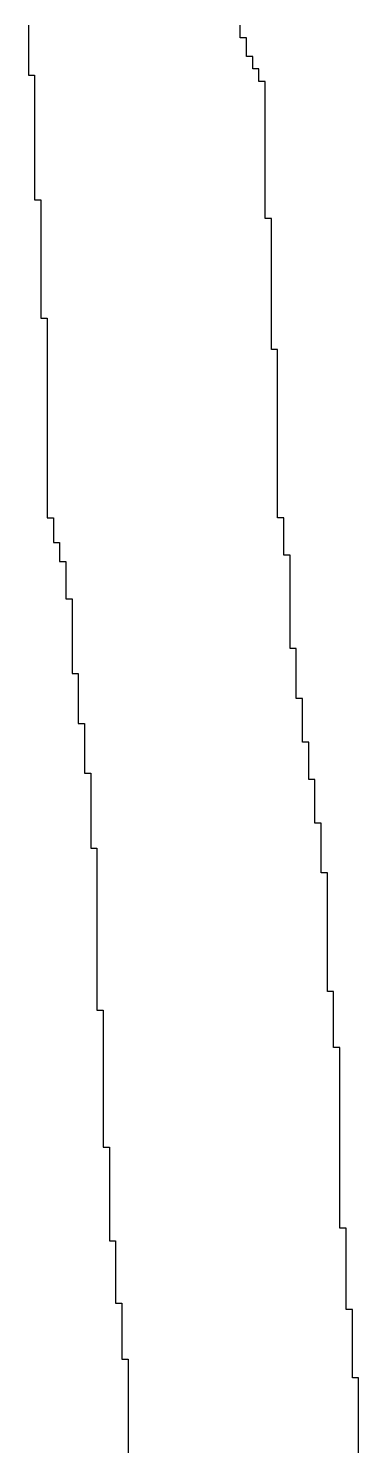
# Model space of a CAD drawing. Header units: millimetres. Extents: x 9.6 to 105, y 7.6 to 66.9.
# Drawn here: x 87.7819 to 87.8543, y 22.6179 to 22.9296 of the extents above; entities that cross this region are included whole.
import ezdxf

# ---------------------------------------------------------------- set-up
doc = ezdxf.new("R2010")
doc.units = ezdxf.units.MM
doc.layers.add('BottomOverlay', color=54, linetype='Continuous')

msp = doc.modelspace()

# ---------------------------------------------------------------- linework, layer by layer
at = {"layer": 'BottomOverlay'}
for p, q in [((87.78187, 22.93029), (87.78187, 22.92892)), ((87.82835, 22.92892), (87.82835, 22.93029)), ((87.78187, 22.92892), (87.78187, 22.92756)), ((87.78187, 22.92756), (87.78187, 22.92619)), ((87.82835, 22.92756), (87.82835, 22.92892)), ((87.82972, 22.92756), (87.82835, 22.92756)), ((87.82972, 22.92619), (87.82972, 22.92756)), ((87.78187, 22.92619), (87.78187, 22.92482)), ((87.78187, 22.92482), (87.78187, 22.92345)), ((87.82972, 22.92482), (87.82972, 22.92619)), ((87.82972, 22.92345), (87.82972, 22.92482)), ((87.78187, 22.92345), (87.78187, 22.92209)), ((87.78187, 22.92209), (87.78187, 22.92072)), ((87.83108, 22.92345), (87.82972, 22.92345)), ((87.83108, 22.92209), (87.83108, 22.92345)), ((87.83108, 22.92072), (87.83108, 22.92209)), ((87.78187, 22.92072), (87.78187, 22.91935)), ((87.78187, 22.91935), (87.78324, 22.91935)), ((87.78324, 22.91935), (87.78324, 22.91799)), ((87.78324, 22.91799), (87.78324, 22.91662)), ((87.83245, 22.92072), (87.83108, 22.92072)), ((87.83245, 22.91935), (87.83245, 22.92072)), ((87.83245, 22.91799), (87.83245, 22.91935)), ((87.83382, 22.91799), (87.83245, 22.91799)), ((87.83382, 22.91662), (87.83382, 22.91799)), ((87.78324, 22.91662), (87.78324, 22.91525)), ((87.78324, 22.91525), (87.78324, 22.91389)), ((87.83382, 22.91525), (87.83382, 22.91662)), ((87.83382, 22.91389), (87.83382, 22.91525)), ((87.78324, 22.91389), (87.78324, 22.91252)), ((87.78324, 22.91252), (87.78324, 22.91115)), ((87.83382, 22.91252), (87.83382, 22.91389)), ((87.83382, 22.91115), (87.83382, 22.91252)), ((87.78324, 22.91115), (87.78324, 22.90979)), ((87.78324, 22.90979), (87.78324, 22.90842)), ((87.78324, 22.90842), (87.78324, 22.90705)), ((87.83382, 22.90979), (87.83382, 22.91115)), ((87.83382, 22.90842), (87.83382, 22.90979)), ((87.83382, 22.90705), (87.83382, 22.90842)), ((87.78324, 22.90705), (87.78324, 22.90568)), ((87.78324, 22.90568), (87.78324, 22.90432)), ((87.83382, 22.90568), (87.83382, 22.90705)), ((87.83382, 22.90432), (87.83382, 22.90568)), ((87.78324, 22.90432), (87.78324, 22.90295)), ((87.78324, 22.90295), (87.78324, 22.90158)), ((87.83382, 22.90295), (87.83382, 22.90432)), ((87.83382, 22.90158), (87.83382, 22.90295)), ((87.78324, 22.90158), (87.78324, 22.90022)), ((87.78324, 22.90022), (87.78324, 22.89885)), ((87.83382, 22.90022), (87.83382, 22.90158)), ((87.83382, 22.89885), (87.83382, 22.90022)), ((87.78324, 22.89885), (87.78324, 22.89748)), ((87.78324, 22.89748), (87.78324, 22.89612)), ((87.78324, 22.89612), (87.78324, 22.89475)), ((87.83382, 22.89748), (87.83382, 22.89885)), ((87.83382, 22.89612), (87.83382, 22.89748)), ((87.83382, 22.89475), (87.83382, 22.89612)), ((87.78324, 22.89475), (87.78324, 22.89338)), ((87.78324, 22.89338), (87.78324, 22.89201)), ((87.83382, 22.89338), (87.83382, 22.89475)), ((87.83382, 22.89201), (87.83382, 22.89338)), ((87.78324, 22.89201), (87.7846, 22.89201)), ((87.7846, 22.89201), (87.7846, 22.89065)), ((87.7846, 22.89065), (87.7846, 22.88928)), ((87.83382, 22.89065), (87.83382, 22.89201)), ((87.83382, 22.88928), (87.83382, 22.89065)), ((87.7846, 22.88928), (87.7846, 22.88791)), ((87.7846, 22.88791), (87.7846, 22.88655)), ((87.7846, 22.88655), (87.7846, 22.88518)), ((87.83382, 22.88791), (87.83382, 22.88928)), ((87.83518, 22.88791), (87.83382, 22.88791)), ((87.83518, 22.88655), (87.83518, 22.88791)), ((87.83518, 22.88518), (87.83518, 22.88655)), ((87.7846, 22.88518), (87.7846, 22.88381)), ((87.7846, 22.88381), (87.7846, 22.88245)), ((87.83518, 22.88381), (87.83518, 22.88518)), ((87.83518, 22.88245), (87.83518, 22.88381)), ((87.7846, 22.88245), (87.7846, 22.88108)), ((87.7846, 22.88108), (87.7846, 22.87971)), ((87.83518, 22.88108), (87.83518, 22.88245)), ((87.83518, 22.87971), (87.83518, 22.88108)), ((87.7846, 22.87971), (87.7846, 22.87834)), ((87.7846, 22.87834), (87.7846, 22.87698)), ((87.83518, 22.87834), (87.83518, 22.87971)), ((87.83518, 22.87698), (87.83518, 22.87834)), ((87.7846, 22.87698), (87.7846, 22.87561)), ((87.7846, 22.87561), (87.7846, 22.87424)), ((87.7846, 22.87424), (87.7846, 22.87288)), ((87.83518, 22.87561), (87.83518, 22.87698)), ((87.83518, 22.87424), (87.83518, 22.87561)), ((87.83518, 22.87288), (87.83518, 22.87424)), ((87.7846, 22.87288), (87.7846, 22.87151)), ((87.7846, 22.87151), (87.7846, 22.87014)), ((87.83518, 22.87151), (87.83518, 22.87288)), ((87.83518, 22.87014), (87.83518, 22.87151)), ((87.7846, 22.87014), (87.7846, 22.86878)), ((87.7846, 22.86878), (87.7846, 22.86741)), ((87.83518, 22.86878), (87.83518, 22.87014)), ((87.83518, 22.86741), (87.83518, 22.86878)), ((87.7846, 22.86741), (87.7846, 22.86604)), ((87.7846, 22.86604), (87.78597, 22.86604)), ((87.78597, 22.86604), (87.78597, 22.86467)), ((87.83518, 22.86604), (87.83518, 22.86741)), ((87.83518, 22.86467), (87.83518, 22.86604)), ((87.78597, 22.86467), (87.78597, 22.86331)), ((87.78597, 22.86331), (87.78597, 22.86194)), ((87.78597, 22.86194), (87.78597, 22.86057)), ((87.83518, 22.86331), (87.83518, 22.86467)), ((87.83518, 22.86194), (87.83518, 22.86331)), ((87.83518, 22.86057), (87.83518, 22.86194)), ((87.78597, 22.86057), (87.78597, 22.8592)), ((87.78597, 22.8592), (87.78597, 22.85784)), ((87.83518, 22.8592), (87.83518, 22.86057)), ((87.83655, 22.8592), (87.83518, 22.8592)), ((87.83655, 22.85784), (87.83655, 22.8592)), ((87.78597, 22.85784), (87.78597, 22.85647)), ((87.78597, 22.85647), (87.78597, 22.85511)), ((87.83655, 22.85647), (87.83655, 22.85784)), ((87.83655, 22.85511), (87.83655, 22.85647)), ((87.78597, 22.85511), (87.78597, 22.85374)), ((87.78597, 22.85374), (87.78597, 22.85237)), ((87.78597, 22.85237), (87.78597, 22.851)), ((87.83655, 22.85374), (87.83655, 22.85511)), ((87.83655, 22.85237), (87.83655, 22.85374)), ((87.83655, 22.851), (87.83655, 22.85237)), ((87.78597, 22.851), (87.78597, 22.84964)), ((87.78597, 22.84964), (87.78597, 22.84827)), ((87.83655, 22.84964), (87.83655, 22.851)), ((87.83655, 22.84827), (87.83655, 22.84964)), ((87.78597, 22.84827), (87.78597, 22.8469)), ((87.78597, 22.8469), (87.78597, 22.84553)), ((87.83655, 22.8469), (87.83655, 22.84827)), ((87.83655, 22.84553), (87.83655, 22.8469)), ((87.78597, 22.84553), (87.78597, 22.84417)), ((87.78597, 22.84417), (87.78597, 22.8428)), ((87.83655, 22.84417), (87.83655, 22.84553)), ((87.83655, 22.8428), (87.83655, 22.84417)), ((87.78597, 22.8428), (87.78597, 22.84144)), ((87.78597, 22.84144), (87.78597, 22.84007)), ((87.78597, 22.84007), (87.78597, 22.8387)), ((87.83655, 22.84144), (87.83655, 22.8428)), ((87.83655, 22.84007), (87.83655, 22.84144)), ((87.83655, 22.8387), (87.83655, 22.84007)), ((87.78597, 22.8387), (87.78597, 22.83733)), ((87.78597, 22.83733), (87.78597, 22.83597)), ((87.83655, 22.83733), (87.83655, 22.8387)), ((87.83655, 22.83597), (87.83655, 22.83733)), ((87.78597, 22.83597), (87.78597, 22.8346)), ((87.78597, 22.8346), (87.78597, 22.83323)), ((87.83655, 22.8346), (87.83655, 22.83597)), ((87.83655, 22.83323), (87.83655, 22.8346)), ((87.78597, 22.83323), (87.78597, 22.83186)), ((87.78597, 22.83186), (87.78597, 22.8305)), ((87.78597, 22.8305), (87.78597, 22.82913)), ((87.83655, 22.83186), (87.83655, 22.83323)), ((87.83655, 22.8305), (87.83655, 22.83186)), ((87.83655, 22.82913), (87.83655, 22.8305)), ((87.78597, 22.82913), (87.78597, 22.82776)), ((87.78597, 22.82776), (87.78597, 22.8264)), ((87.83655, 22.82776), (87.83655, 22.82913)), ((87.83655, 22.8264), (87.83655, 22.82776)), ((87.78597, 22.8264), (87.78597, 22.82503)), ((87.78597, 22.82503), (87.78597, 22.82366)), ((87.83655, 22.82503), (87.83655, 22.8264)), ((87.83655, 22.82366), (87.83655, 22.82503)), ((87.78597, 22.82366), (87.78597, 22.8223)), ((87.78597, 22.8223), (87.78734, 22.8223)), ((87.78734, 22.8223), (87.78734, 22.82093)), ((87.83655, 22.8223), (87.83655, 22.82366)), ((87.83792, 22.8223), (87.83655, 22.8223)), ((87.83792, 22.82093), (87.83792, 22.8223)), ((87.78734, 22.82093), (87.78734, 22.81956)), ((87.78734, 22.81956), (87.78734, 22.8182)), ((87.78734, 22.8182), (87.78734, 22.81683)), ((87.83792, 22.81956), (87.83792, 22.82093)), ((87.83792, 22.8182), (87.83792, 22.81956)), ((87.83792, 22.81683), (87.83792, 22.8182)), ((87.78734, 22.81683), (87.7887, 22.81683)), ((87.7887, 22.81683), (87.7887, 22.81546)), ((87.7887, 22.81546), (87.7887, 22.81409)), ((87.83792, 22.81546), (87.83792, 22.81683)), ((87.83792, 22.81409), (87.83792, 22.81546)), ((87.7887, 22.81409), (87.7887, 22.81273)), ((87.7887, 22.81273), (87.79007, 22.81273)), ((87.79007, 22.81273), (87.79007, 22.81136)), ((87.83928, 22.81409), (87.83792, 22.81409)), ((87.83928, 22.81273), (87.83928, 22.81409)), ((87.83928, 22.81136), (87.83928, 22.81273)), ((87.79007, 22.81136), (87.79007, 22.80999)), ((87.79007, 22.80999), (87.79007, 22.80863)), ((87.79007, 22.80863), (87.79007, 22.80726)), ((87.83928, 22.80999), (87.83928, 22.81136)), ((87.83928, 22.80863), (87.83928, 22.80999)), ((87.83928, 22.80726), (87.83928, 22.80863)), ((87.79007, 22.80726), (87.79007, 22.80589)), ((87.79007, 22.80589), (87.79007, 22.80453)), ((87.83928, 22.80589), (87.83928, 22.80726)), ((87.83928, 22.80453), (87.83928, 22.80589)), ((87.79007, 22.80453), (87.79144, 22.80453)), ((87.79144, 22.80453), (87.79144, 22.80316)), ((87.79144, 22.80316), (87.79144, 22.80179)), ((87.83928, 22.80316), (87.83928, 22.80453)), ((87.83928, 22.80179), (87.83928, 22.80316)), ((87.79144, 22.80179), (87.79144, 22.80042)), ((87.79144, 22.80042), (87.79144, 22.79906)), ((87.83928, 22.80042), (87.83928, 22.80179)), ((87.83928, 22.79906), (87.83928, 22.80042)), ((87.79144, 22.79906), (87.79144, 22.79769)), ((87.79144, 22.79769), (87.79144, 22.79632)), ((87.79144, 22.79632), (87.79144, 22.79496)), ((87.83928, 22.79769), (87.83928, 22.79906)), ((87.83928, 22.79632), (87.83928, 22.79769)), ((87.83928, 22.79496), (87.83928, 22.79632)), ((87.79144, 22.79496), (87.79144, 22.79359)), ((87.79144, 22.79359), (87.79144, 22.79222)), ((87.83928, 22.79359), (87.83928, 22.79496)), ((87.84065, 22.79359), (87.83928, 22.79359)), ((87.84065, 22.79222), (87.84065, 22.79359)), ((87.79144, 22.79222), (87.79144, 22.79086)), ((87.79144, 22.79086), (87.79144, 22.78949)), ((87.84065, 22.79086), (87.84065, 22.79222)), ((87.84065, 22.78949), (87.84065, 22.79086)), ((87.79144, 22.78949), (87.79144, 22.78812)), ((87.79144, 22.78812), (87.79281, 22.78812)), ((87.79281, 22.78812), (87.79281, 22.78675)), ((87.84065, 22.78812), (87.84065, 22.78949)), ((87.84065, 22.78675), (87.84065, 22.78812)), ((87.79281, 22.78675), (87.79281, 22.78539)), ((87.79281, 22.78539), (87.79281, 22.78402)), ((87.79281, 22.78402), (87.79281, 22.78265)), ((87.84065, 22.78539), (87.84065, 22.78675)), ((87.84065, 22.78402), (87.84065, 22.78539)), ((87.84065, 22.78265), (87.84065, 22.78402)), ((87.79281, 22.78265), (87.79281, 22.78129)), ((87.79281, 22.78129), (87.79281, 22.77992)), ((87.84202, 22.78265), (87.84065, 22.78265)), ((87.84202, 22.78129), (87.84202, 22.78265)), ((87.84202, 22.77992), (87.84202, 22.78129)), ((87.79281, 22.77992), (87.79281, 22.77855)), ((87.79281, 22.77855), (87.79281, 22.77719)), ((87.84202, 22.77855), (87.84202, 22.77992)), ((87.84202, 22.77719), (87.84202, 22.77855)), ((87.79281, 22.77719), (87.79417, 22.77719)), ((87.79417, 22.77719), (87.79417, 22.77582)), ((87.79417, 22.77582), (87.79417, 22.77445)), ((87.79417, 22.77445), (87.79417, 22.77308)), ((87.84202, 22.77582), (87.84202, 22.77719)), ((87.84202, 22.77445), (87.84202, 22.77582)), ((87.84202, 22.77308), (87.84202, 22.77445)), ((87.79417, 22.77308), (87.79417, 22.77172)), ((87.79417, 22.77172), (87.79417, 22.77035)), ((87.84339, 22.77308), (87.84202, 22.77308)), ((87.84339, 22.77172), (87.84339, 22.77308)), ((87.84339, 22.77035), (87.84339, 22.77172)), ((87.79417, 22.77035), (87.79417, 22.76898)), ((87.79417, 22.76898), (87.79417, 22.76762)), ((87.84339, 22.76898), (87.84339, 22.77035)), ((87.84339, 22.76762), (87.84339, 22.76898)), ((87.79417, 22.76762), (87.79417, 22.76625)), ((87.79417, 22.76625), (87.79554, 22.76625)), ((87.79554, 22.76625), (87.79554, 22.76488)), ((87.84339, 22.76625), (87.84339, 22.76762)), ((87.84339, 22.76488), (87.84339, 22.76625)), ((87.79554, 22.76488), (87.79554, 22.76352)), ((87.79554, 22.76352), (87.79554, 22.76215)), ((87.79554, 22.76215), (87.79554, 22.76078)), ((87.84475, 22.76488), (87.84339, 22.76488)), ((87.84475, 22.76352), (87.84475, 22.76488)), ((87.84475, 22.76215), (87.84475, 22.76352)), ((87.84475, 22.76078), (87.84475, 22.76215)), ((87.79554, 22.76078), (87.79554, 22.75941)), ((87.79554, 22.75941), (87.79554, 22.75805)), ((87.84475, 22.75941), (87.84475, 22.76078)), ((87.84475, 22.75805), (87.84475, 22.75941)), ((87.79554, 22.75805), (87.79554, 22.75668)), ((87.79554, 22.75668), (87.79554, 22.75531)), ((87.84475, 22.75668), (87.84475, 22.75805)), ((87.84475, 22.75531), (87.84475, 22.75668)), ((87.79554, 22.75531), (87.79554, 22.75394)), ((87.79554, 22.75394), (87.79554, 22.75258)), ((87.79554, 22.75258), (87.79554, 22.75121)), ((87.84612, 22.75531), (87.84475, 22.75531)), ((87.84612, 22.75394), (87.84612, 22.75531)), ((87.84612, 22.75258), (87.84612, 22.75394)), ((87.84612, 22.75121), (87.84612, 22.75258)), ((87.79554, 22.75121), (87.79554, 22.74985)), ((87.79554, 22.74985), (87.79691, 22.74985)), ((87.79691, 22.74985), (87.79691, 22.74848)), ((87.84612, 22.74985), (87.84612, 22.75121)), ((87.84612, 22.74848), (87.84612, 22.74985)), ((87.79691, 22.74848), (87.79691, 22.74711)), ((87.79691, 22.74711), (87.79691, 22.74574)), ((87.84612, 22.74711), (87.84612, 22.74848)), ((87.84612, 22.74574), (87.84612, 22.74711)), ((87.79691, 22.74574), (87.79691, 22.74438)), ((87.79691, 22.74438), (87.79691, 22.74301)), ((87.84612, 22.74438), (87.84612, 22.74574)), ((87.84749, 22.74438), (87.84612, 22.74438)), ((87.84749, 22.74301), (87.84749, 22.74438)), ((87.79691, 22.74301), (87.79691, 22.74164)), ((87.79691, 22.74164), (87.79691, 22.74027)), ((87.79691, 22.74027), (87.79691, 22.73891)), ((87.84749, 22.74164), (87.84749, 22.74301)), ((87.84749, 22.74027), (87.84749, 22.74164)), ((87.84749, 22.73891), (87.84749, 22.74027)), ((87.79691, 22.73891), (87.79691, 22.73754)), ((87.79691, 22.73754), (87.79691, 22.73617)), ((87.84749, 22.73754), (87.84749, 22.73891)), ((87.84749, 22.73617), (87.84749, 22.73754)), ((87.79691, 22.73617), (87.79691, 22.73481)), ((87.79691, 22.73481), (87.79691, 22.73344)), ((87.84749, 22.73481), (87.84749, 22.73617)), ((87.84749, 22.73344), (87.84749, 22.73481)), ((87.79691, 22.73344), (87.79691, 22.73207)), ((87.79691, 22.73207), (87.79691, 22.73071)), ((87.79691, 22.73071), (87.79691, 22.72934)), ((87.84749, 22.73207), (87.84749, 22.73344)), ((87.84749, 22.73071), (87.84749, 22.73207)), ((87.84749, 22.72934), (87.84749, 22.73071)), ((87.79691, 22.72934), (87.79691, 22.72797)), ((87.79691, 22.72797), (87.79691, 22.7266)), ((87.84749, 22.72797), (87.84749, 22.72934)), ((87.84749, 22.7266), (87.84749, 22.72797)), ((87.79691, 22.7266), (87.79691, 22.72524)), ((87.79691, 22.72524), (87.79691, 22.72387)), ((87.84749, 22.72524), (87.84749, 22.7266)), ((87.84749, 22.72387), (87.84749, 22.72524)), ((87.79691, 22.72387), (87.79691, 22.7225)), ((87.79691, 22.7225), (87.79691, 22.72114)), ((87.84749, 22.7225), (87.84749, 22.72387)), ((87.84749, 22.72114), (87.84749, 22.7225)), ((87.79691, 22.72114), (87.79691, 22.71977)), ((87.79691, 22.71977), (87.79691, 22.7184)), ((87.79691, 22.7184), (87.79691, 22.71704)), ((87.84749, 22.71977), (87.84749, 22.72114)), ((87.84749, 22.7184), (87.84749, 22.71977)), ((87.84885, 22.7184), (87.84749, 22.7184)), ((87.84885, 22.71704), (87.84885, 22.7184)), ((87.79691, 22.71704), (87.79691, 22.71567)), ((87.79691, 22.71567), (87.79691, 22.7143)), ((87.84885, 22.71567), (87.84885, 22.71704)), ((87.84885, 22.7143), (87.84885, 22.71567)), ((87.79691, 22.7143), (87.79827, 22.7143)), ((87.79827, 22.7143), (87.79827, 22.71294)), ((87.79827, 22.71294), (87.79827, 22.71157)), ((87.84885, 22.71294), (87.84885, 22.7143)), ((87.84885, 22.71157), (87.84885, 22.71294)), ((87.79827, 22.71157), (87.79827, 22.7102)), ((87.79827, 22.7102), (87.79827, 22.70883)), ((87.84885, 22.7102), (87.84885, 22.71157)), ((87.84885, 22.70883), (87.84885, 22.7102)), ((87.79827, 22.70883), (87.79827, 22.70747)), ((87.79827, 22.70747), (87.79827, 22.7061)), ((87.79827, 22.7061), (87.79827, 22.70473)), ((87.84885, 22.70747), (87.84885, 22.70883)), ((87.84885, 22.7061), (87.84885, 22.70747)), ((87.85022, 22.7061), (87.84885, 22.7061)), ((87.85022, 22.70473), (87.85022, 22.7061)), ((87.79827, 22.70473), (87.79827, 22.70337)), ((87.79827, 22.70337), (87.79827, 22.702)), ((87.85022, 22.70337), (87.85022, 22.70473)), ((87.85022, 22.702), (87.85022, 22.70337)), ((87.79827, 22.702), (87.79827, 22.70063)), ((87.79827, 22.70063), (87.79827, 22.69927)), ((87.85022, 22.70063), (87.85022, 22.702)), ((87.85022, 22.69927), (87.85022, 22.70063)), ((87.79827, 22.69927), (87.79827, 22.6979)), ((87.79827, 22.6979), (87.79827, 22.69653)), ((87.79827, 22.69653), (87.79827, 22.69516)), ((87.85022, 22.6979), (87.85022, 22.69927)), ((87.85022, 22.69653), (87.85022, 22.6979)), ((87.85022, 22.69516), (87.85022, 22.69653)), ((87.79827, 22.69516), (87.79827, 22.6938)), ((87.79827, 22.6938), (87.79827, 22.69243)), ((87.85022, 22.6938), (87.85022, 22.69516)), ((87.85022, 22.69243), (87.85022, 22.6938)), ((87.79827, 22.69243), (87.79827, 22.69106)), ((87.79827, 22.69106), (87.79827, 22.6897)), ((87.85022, 22.69106), (87.85022, 22.69243)), ((87.85022, 22.6897), (87.85022, 22.69106)), ((87.79827, 22.6897), (87.79827, 22.68833)), ((87.79827, 22.68833), (87.79827, 22.68696)), ((87.85022, 22.68833), (87.85022, 22.6897)), ((87.85022, 22.68696), (87.85022, 22.68833)), ((87.79827, 22.68696), (87.79827, 22.6856)), ((87.79827, 22.6856), (87.79827, 22.68423)), ((87.79827, 22.68423), (87.79964, 22.68423)), ((87.79964, 22.68423), (87.79964, 22.68286)), ((87.85022, 22.6856), (87.85022, 22.68696)), ((87.85022, 22.68423), (87.85022, 22.6856)), ((87.85022, 22.68286), (87.85022, 22.68423)), ((87.79964, 22.68286), (87.79964, 22.68149)), ((87.79964, 22.68149), (87.79964, 22.68013)), ((87.85022, 22.68149), (87.85022, 22.68286)), ((87.85022, 22.68013), (87.85022, 22.68149)), ((87.79964, 22.68013), (87.79964, 22.67876)), ((87.79964, 22.67876), (87.79964, 22.67739)), ((87.85022, 22.67876), (87.85022, 22.68013)), ((87.85022, 22.67739), (87.85022, 22.67876)), ((87.79964, 22.67739), (87.79964, 22.67603)), ((87.79964, 22.67603), (87.79964, 22.67466)), ((87.79964, 22.67466), (87.79964, 22.67329)), ((87.85022, 22.67603), (87.85022, 22.67739)), ((87.85022, 22.67466), (87.85022, 22.67603)), ((87.85022, 22.67329), (87.85022, 22.67466)), ((87.79964, 22.67329), (87.79964, 22.67193)), ((87.79964, 22.67193), (87.79964, 22.67056)), ((87.85022, 22.67193), (87.85022, 22.67329)), ((87.85022, 22.67056), (87.85022, 22.67193)), ((87.79964, 22.67056), (87.79964, 22.66919)), ((87.79964, 22.66919), (87.79964, 22.66782)), ((87.85022, 22.66919), (87.85022, 22.67056)), ((87.85022, 22.66782), (87.85022, 22.66919)), ((87.79964, 22.66782), (87.79964, 22.66646)), ((87.79964, 22.66646), (87.79964, 22.66509)), ((87.85022, 22.66646), (87.85022, 22.66782)), ((87.85159, 22.66646), (87.85022, 22.66646)), ((87.85159, 22.66509), (87.85159, 22.66646)), ((87.79964, 22.66509), (87.79964, 22.66372)), ((87.79964, 22.66372), (87.80101, 22.66372)), ((87.80101, 22.66372), (87.80101, 22.66235)), ((87.80101, 22.66235), (87.80101, 22.66099)), ((87.85159, 22.66372), (87.85159, 22.66509)), ((87.85159, 22.66235), (87.85159, 22.66372)), ((87.85159, 22.66099), (87.85159, 22.66235)), ((87.80101, 22.66099), (87.80101, 22.65962)), ((87.80101, 22.65962), (87.80101, 22.65826)), ((87.85159, 22.65962), (87.85159, 22.66099)), ((87.85159, 22.65826), (87.85159, 22.65962)), ((87.80101, 22.65826), (87.80101, 22.65689)), ((87.80101, 22.65689), (87.80101, 22.65552)), ((87.85159, 22.65689), (87.85159, 22.65826)), ((87.85159, 22.65552), (87.85159, 22.65689)), ((87.80101, 22.65552), (87.80101, 22.65415)), ((87.80101, 22.65415), (87.80101, 22.65279)), ((87.80101, 22.65279), (87.80101, 22.65142)), ((87.85159, 22.65415), (87.85159, 22.65552)), ((87.85159, 22.65279), (87.85159, 22.65415)), ((87.85159, 22.65142), (87.85159, 22.65279)), ((87.80101, 22.65142), (87.80101, 22.65005)), ((87.80101, 22.65005), (87.80237, 22.65005)), ((87.80237, 22.65005), (87.80237, 22.64868)), ((87.85159, 22.65005), (87.85159, 22.65142)), ((87.85159, 22.64868), (87.85159, 22.65005)), ((87.80237, 22.64868), (87.80237, 22.64732)), ((87.80237, 22.64732), (87.80237, 22.64595)), ((87.85295, 22.64868), (87.85159, 22.64868)), ((87.85295, 22.64732), (87.85295, 22.64868)), ((87.85295, 22.64595), (87.85295, 22.64732)), ((87.80237, 22.64595), (87.80237, 22.64459)), ((87.80237, 22.64459), (87.80237, 22.64322)), ((87.85295, 22.64459), (87.85295, 22.64595)), ((87.85295, 22.64322), (87.85295, 22.64459)), ((87.80237, 22.64322), (87.80237, 22.64185)), ((87.80237, 22.64185), (87.80237, 22.64048)), ((87.80237, 22.64048), (87.80237, 22.63912)), ((87.85295, 22.64185), (87.85295, 22.64322)), ((87.85295, 22.64048), (87.85295, 22.64185)), ((87.85295, 22.63912), (87.85295, 22.64048)), ((87.80237, 22.63912), (87.80237, 22.63775)), ((87.80237, 22.63775), (87.80374, 22.63775)), ((87.80374, 22.63775), (87.80374, 22.63638)), ((87.85295, 22.63775), (87.85295, 22.63912)), ((87.85295, 22.63638), (87.85295, 22.63775)), ((87.80374, 22.63638), (87.80374, 22.63501)), ((87.80374, 22.63501), (87.80374, 22.63365)), ((87.85295, 22.63501), (87.85295, 22.63638)), ((87.85295, 22.63365), (87.85295, 22.63501)), ((87.80374, 22.63365), (87.80374, 22.63228)), ((87.80374, 22.63228), (87.80374, 22.63091)), ((87.85432, 22.63365), (87.85295, 22.63365)), ((87.85432, 22.63228), (87.85432, 22.63365)), ((87.85432, 22.63091), (87.85432, 22.63228)), ((87.80374, 22.63091), (87.80374, 22.62955)), ((87.80374, 22.62955), (87.80374, 22.62818)), ((87.80374, 22.62818), (87.80374, 22.62681)), ((87.85432, 22.62955), (87.85432, 22.63091)), ((87.85432, 22.62818), (87.85432, 22.62955)), ((87.85432, 22.62681), (87.85432, 22.62818)), ((87.80374, 22.62681), (87.80374, 22.62545)), ((87.80374, 22.62545), (87.80374, 22.62408)), ((87.85432, 22.62545), (87.85432, 22.62681)), ((87.85432, 22.62408), (87.85432, 22.62545)), ((87.80374, 22.62408), (87.80374, 22.62271)), ((87.80374, 22.62271), (87.80374, 22.62135)), ((87.85432, 22.62271), (87.85432, 22.62408)), ((87.85432, 22.62135), (87.85432, 22.62271)), ((87.80374, 22.62135), (87.80374, 22.61998)), ((87.80374, 22.61998), (87.80374, 22.61861)), ((87.80374, 22.61861), (87.80374, 22.61724)), ((87.85432, 22.61998), (87.85432, 22.62135)), ((87.85432, 22.61861), (87.85432, 22.61998)), ((87.85432, 22.61724), (87.85432, 22.61861))]:
    msp.add_line(p, q, dxfattribs=at)

doc.saveas('drawing.dxf')
